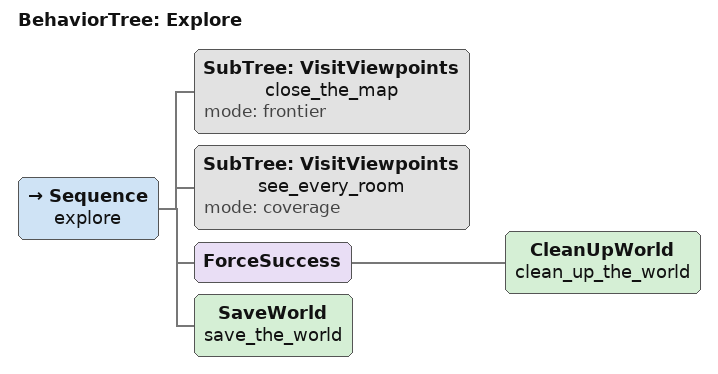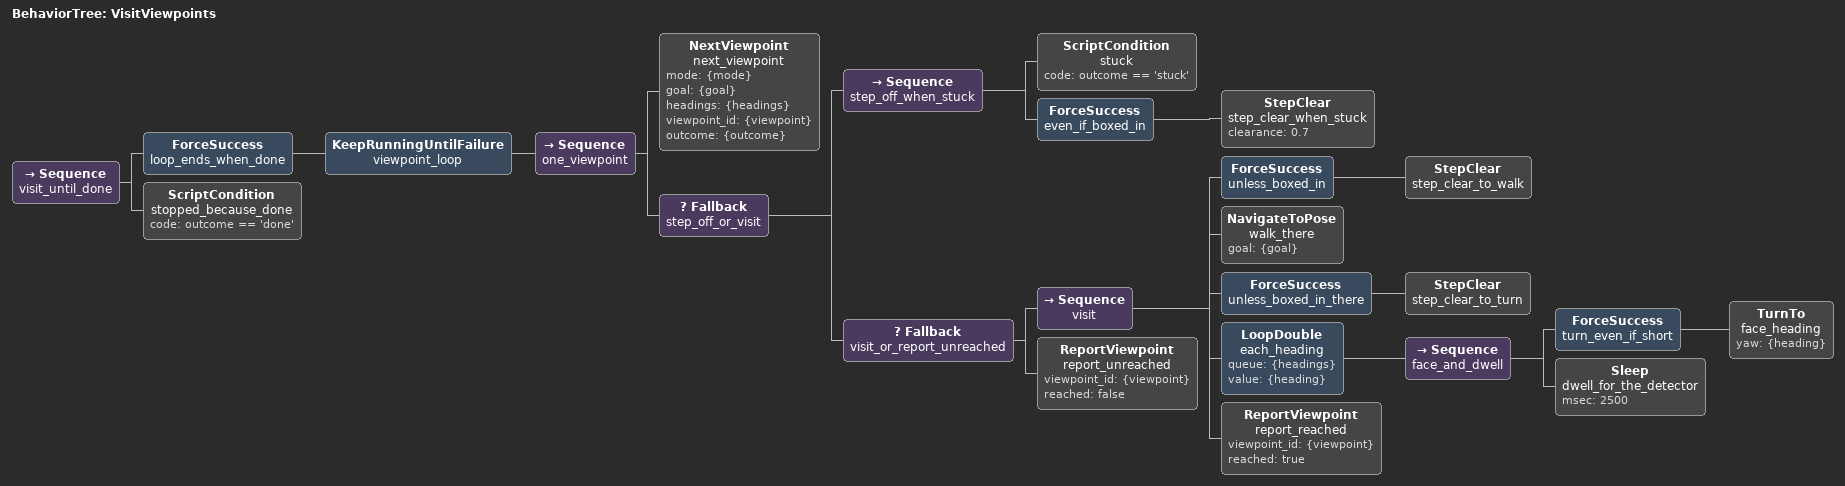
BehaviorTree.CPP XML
<?xml version="1.0"?>
<root BTCPP_format="4" main_tree_to_execute="Explore">
  <BehaviorTree ID="Explore">
    <Sequence name="explore">
      <SubTree ID="VisitViewpoints" name="close_the_map" mode="frontier"/>
      <SubTree ID="VisitViewpoints" name="see_every_room" mode="coverage"/>
      <!-- What the world model can tell is not an object goes before anyone checks the map by
           hand; the save must not wait on it. -->
      <ForceSuccess>
        <CleanUpWorld name="clean_up_the_world"/>
      </ForceSuccess>
      <SaveWorld name="save_the_world"/>
    </Sequence>
  </BehaviorTree>

  <BehaviorTree ID="VisitViewpoints">
    <Sequence name="visit_until_done">
      <!-- NextViewpoint fails when there is nothing left: that ends the loop, and `outcome`
           tells a finished pass from an error. -->
      <ForceSuccess name="loop_ends_when_done">
        <KeepRunningUntilFailure name="viewpoint_loop">
          <Sequence name="one_viewpoint">
            <NextViewpoint name="next_viewpoint" mode="{mode}" goal="{goal}"
                           headings="{headings}" viewpoint_id="{viewpoint}"
                           outcome="{outcome}"/>
            <Fallback name="step_off_or_visit">
              <!-- The last viewpoints all went unreached from here: step further clear, then ask
                   again. The world model resumes where the robot stands if it cannot move. -->
              <Sequence name="step_off_when_stuck">
                <ScriptCondition name="stuck" code="outcome == 'stuck'"/>
                <ForceSuccess name="even_if_boxed_in">
                  <StepClear name="step_clear_when_stuck" clearance="0.7"/>
                </ForceSuccess>
              </Sequence>
              <Fallback name="visit_or_report_unreached">
                <Sequence name="visit">
                  <!-- Nav2 will not start a motion with furniture inside its 0.45 m circle, and the
                       gait's drift leaves the robot there; this is a no-op when it is clear. -->
                  <ForceSuccess name="unless_boxed_in">
                    <StepClear name="step_clear_to_walk"/>
                  </ForceSuccess>
                  <NavigateToPose name="walk_there" goal="{goal}"/>
                  <ForceSuccess name="unless_boxed_in_there">
                    <StepClear name="step_clear_to_turn"/>
                  </ForceSuccess>
                  <LoopDouble name="each_heading" queue="{headings}" value="{heading}">
                    <Sequence name="face_and_dwell">
                      <!-- A spin that falls short still leaves the camera looking somewhere
                           useful; coverage is measured, not assumed. -->
                      <ForceSuccess name="turn_even_if_short">
                        <TurnTo name="face_heading" yaw="{heading}"/>
                      </ForceSuccess>
                      <Sleep name="dwell_for_the_detector" msec="2500"/>
                    </Sequence>
                  </LoopDouble>
                  <ReportViewpoint name="report_reached" viewpoint_id="{viewpoint}" reached="true"/>
                </Sequence>
                <ReportViewpoint name="report_unreached" viewpoint_id="{viewpoint}" reached="false"/>
              </Fallback>
            </Fallback>
          </Sequence>
        </KeepRunningUntilFailure>
      </ForceSuccess>
      <ScriptCondition name="stopped_because_done" code="outcome == 'done'"/>
    </Sequence>
  </BehaviorTree>
</root>
